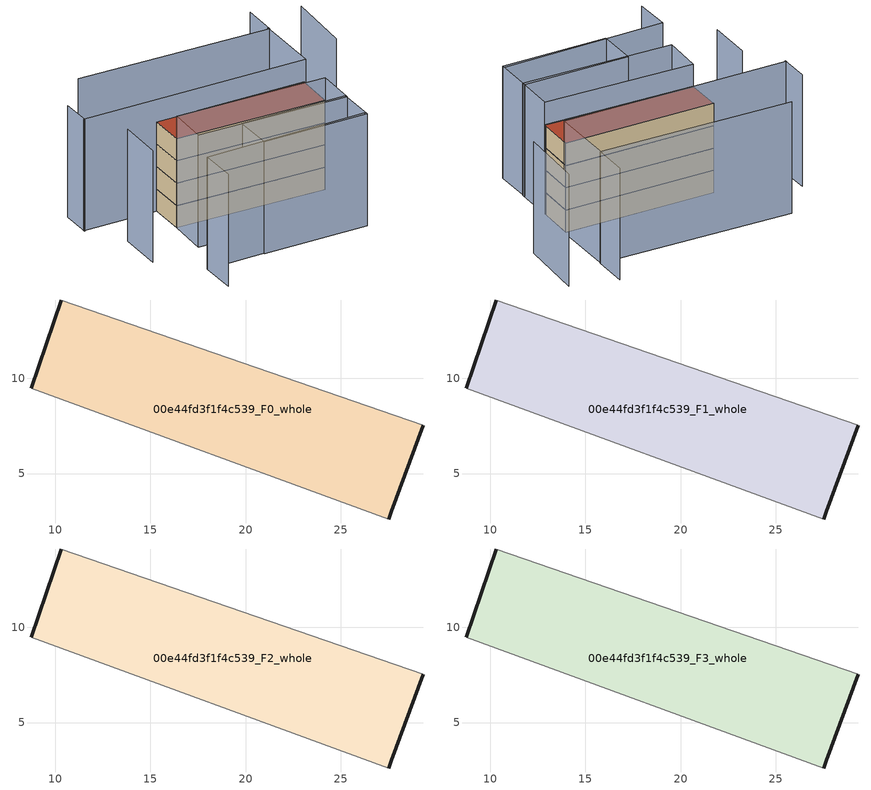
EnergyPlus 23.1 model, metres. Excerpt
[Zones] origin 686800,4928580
00e44fd3f1f4c539_F0_whole
 floor ground (EU_floor_Construction): 27.66,2.99 29.34,7.53 10.32,14.12 8.74,9.49 27.52,2.61 z0
 wall outside (EU_wall_Construction): 8.74,9.49 10.32,14.12 / 29.34,7.53 27.66,2.99 27.52,2.61 z0:3
 wall adiabatic (EU_wall_Construction): 27.52,2.61 8.74,9.49 / 10.32,14.12 29.34,7.53 z0:3
00e44fd3f1f4c539_F1_whole
 floor to 00e44fd3f1f4c539_F0_whole (EU_floor_Construction): 27.66,2.99 29.34,7.53 10.32,14.12 8.74,9.49 27.52,2.61 z3
 wall outside (EU_wall_Construction): 8.74,9.49 10.32,14.12 / 29.34,7.53 27.66,2.99 27.52,2.61 z3:6
 wall adiabatic (EU_wall_Construction): 27.52,2.61 8.74,9.49 / 10.32,14.12 29.34,7.53 z3:6
00e44fd3f1f4c539_F2_whole
 floor to 00e44fd3f1f4c539_F1_whole (EU_floor_Construction): 27.66,2.99 29.34,7.53 10.32,14.12 8.74,9.49 27.52,2.61 z6
 wall outside (EU_wall_Construction): 8.74,9.49 10.32,14.12 / 29.34,7.53 27.66,2.99 27.52,2.61 z6:9
 wall adiabatic (EU_wall_Construction): 27.52,2.61 8.74,9.49 / 10.32,14.12 29.34,7.53 z6:9
00e44fd3f1f4c539_F3_whole
 floor to 00e44fd3f1f4c539_F2_whole (EU_floor_Construction): 27.66,2.99 29.34,7.53 10.32,14.12 8.74,9.49 27.52,2.61 z9
 wall outside (EU_wall_Construction): 8.74,9.49 10.32,14.12 / 29.34,7.53 27.66,2.99 27.52,2.61 z9:12
 wall adiabatic (EU_wall_Construction): 27.52,2.61 8.74,9.49 / 10.32,14.12 29.34,7.53 z9:12
 roof outside (EU_roof_Construction): 29.34,7.53 27.66,2.99 27.52,2.61 8.74,9.49 10.32,14.12 z12
shading: 1.9,-4.65 3.39,-0.01 / 3.39,-0.01 24.08,-6.67 / 35.75,8.12 39.13,16.58 / 32.46,16.01 29.53,7.47 / 29.53,7.47 0.95,17.24 / 33.99,20.13 32.39,15.67 / 32.39,15.67 8.06,24.4 / 2.49,11.64 0.42,5.92 / 2.2,20.91 0.96,17.14 / 10.76,-2.51 12.46,2.47 / 12.46,2.47 25.79,-2.07 / 25.79,-2.07 24.09,-7.05 / 24.09,-7.05 10.76,-2.51 / 8.74,9.49 27.52,2.61 / 27.52,2.61 25.66,-2.46 / 25.66,-2.46 6.88,4.42 / 6.88,4.42 8.74,9.49 z0:15
[Building]
EU S2 Campaign: North Axis=0; Terrain=City; Solar Distribution=FullExterior
[Site:Location]
Bologna: Latitude=44.5; Longitude=11.25; Time Zone=1; Elevation=37
[SizingPeriod:WeatherFileDays]
AnnualSizingPeriod: Begin Month=1; Begin Day of Month=1; End Month=12; End Day of Month=31; Day of Week for Start Day=Monday; Use Weather File Daylight Saving Period=No; Use Weather File Rain and Snow Indicators=No
[MATERIAL]
EU_InternalMass_Material: Roughness=MediumRough; Thickness=0.1; Conductivity=1; Density=1800; Specific Heat=900; Thermal Absorptance=0.9; Solar Absorptance=0.7; Visible Absorptance=0.7
[MATERIAL:NOMASS] Roughness=MediumRough; Thermal Absorptance=0.9; Solar Absorptance=0.7; Visible Absorptance=0.7
Name | Thermal Resistance
EU_wall_NoMass | 0.781309
EU_roof_NoMass | 0.418499
EU_floor_NoMass | 0.563442
[CONSTRUCTION]
EU_wall_Construction: EU_wall_NoMass
EU_roof_Construction: EU_roof_NoMass
EU_floor_Construction: EU_floor_NoMass
EU_InternalMass_Construction: EU_InternalMass_Material
[ZONE] Type=1; Multiplier=1; Ceiling Height=autocalculate; Volume=305.11; Floor Area=autocalculate; Part of Total Floor Area=Yes
00e44fd3f1f4c539_F0_whole; 00e44fd3f1f4c539_F1_whole; 00e44fd3f1f4c539_F2_whole; 00e44fd3f1f4c539_F3_whole
[INTERNALMASS] Construction=EU_InternalMass_Construction; Surface Area=101.704
Name | Zone or ZoneList
00e44fd3f1f4c539_F0_whole_EU_InternalMass | 00e44fd3f1f4c539_F0_whole
00e44fd3f1f4c539_F1_whole_EU_InternalMass | 00e44fd3f1f4c539_F1_whole
00e44fd3f1f4c539_F2_whole_EU_InternalMass | 00e44fd3f1f4c539_F2_whole
00e44fd3f1f4c539_F3_whole_EU_InternalMass | 00e44fd3f1f4c539_F3_whole
[OTHEREQUIPMENT] Fuel Type=Electricity; Design Level Calculation Method=Watts/Area; Power per Zone Floor Area=1; Fraction Latent=0; Fraction Radiant=0; Fraction Lost=0; Carbon Dioxide Generation Rate=0; EndUse Subcategory=EU_Step8_InternalGains
Name | Zone or ZoneList or Space or SpaceList | Schedule
EU_Step8_InternalGain_00e44fd3f1f4c539_F0_whole_f000 | 00e44fd3f1f4c539_F0_whole | EU_Step8_GainSchedule_00e44fd3f1f4c539_F0_whole_f000
EU_Step8_InternalGain_00e44fd3f1f4c539_F1_whole_f000 | 00e44fd3f1f4c539_F1_whole | EU_Step8_GainSchedule_00e44fd3f1f4c539_F1_whole_f000
EU_Step8_InternalGain_00e44fd3f1f4c539_F2_whole_f000 | 00e44fd3f1f4c539_F2_whole | EU_Step8_GainSchedule_00e44fd3f1f4c539_F2_whole_f000
EU_Step8_InternalGain_00e44fd3f1f4c539_F3_whole_f000 | 00e44fd3f1f4c539_F3_whole | EU_Step8_GainSchedule_00e44fd3f1f4c539_F3_whole_f000
[ZONEVENTILATION:DESIGNFLOWRATE] Schedule=EU_AlwaysOn; Design Flow Rate Calculation Method=AirChanges/Hour; Air Changes per Hour=0.692607; Ventilation Type=Natural; Fan Pressure Rise=0; Fan Total Efficiency=1; Constant Term Coefficient=1; Temperature Term Coefficient=0; Velocity Term Coefficient=0; Velocity Squared Term Coefficient=0; Minimum Indoor Temperature=-100; Maximum Indoor Temperature=100; Delta Temperature=-100; Minimum Outdoor Temperature=-100; Maximum Outdoor Temperature=100; Maximum Wind Speed=40
Name | Zone or ZoneList or Space or SpaceList
EU_ConstantAir_00e44fd3f1f4c539_F0_whole | 00e44fd3f1f4c539_F0_whole
EU_ConstantAir_00e44fd3f1f4c539_F1_whole | 00e44fd3f1f4c539_F1_whole
EU_ConstantAir_00e44fd3f1f4c539_F2_whole | 00e44fd3f1f4c539_F2_whole
EU_ConstantAir_00e44fd3f1f4c539_F3_whole | 00e44fd3f1f4c539_F3_whole
[HVACTEMPLATE:THERMOSTAT] Constant Heating Setpoint=20; Constant Cooling Setpoint=50
EU_HeatOnly_00e44fd3f1f4c539_F0_whole; EU_HeatOnly_00e44fd3f1f4c539_F1_whole; EU_HeatOnly_00e44fd3f1f4c539_F2_whole; EU_HeatOnly_00e44fd3f1f4c539_F3_whole
[HVACTEMPLATE:ZONE:IDEALLOADSAIRSYSTEM] System Availability Schedule=EU_AlwaysOn; Maximum Heating Supply Air Temperature=50; Minimum Cooling Supply Air Temperature=13; Maximum Heating Supply Air Humidity Ratio=0.0156; Minimum Cooling Supply Air Humidity Ratio=0.0077; Heating Limit=NoLimit; Cooling Limit=NoLimit; Heating Availability Schedule=EU_AlwaysOn; Cooling Availability Schedule=EU_CoolingOff; Dehumidification Control Type=ConstantSensibleHeatRatio; Cooling Sensible Heat Ratio=0.7; Dehumidification Setpoint=60; Humidification Control Type=None; Humidification Setpoint=30; Outdoor Air Method=None; Outdoor Air Flow Rate per Person=0.00944; Outdoor Air Flow Rate per Zone Floor Area=0; Outdoor Air Flow Rate per Zone=0; Demand Controlled Ventilation Type=None; Outdoor Air Economizer Type=NoEconomizer; Heat Recovery Type=None; Sensible Heat Recovery Effectiveness=0.7; Latent Heat Recovery Effectiveness=0.65
Name | Template Thermostat
00e44fd3f1f4c539_F0_whole | EU_HeatOnly_00e44fd3f1f4c539_F0_whole
00e44fd3f1f4c539_F1_whole | EU_HeatOnly_00e44fd3f1f4c539_F1_whole
00e44fd3f1f4c539_F2_whole | EU_HeatOnly_00e44fd3f1f4c539_F2_whole
00e44fd3f1f4c539_F3_whole | EU_HeatOnly_00e44fd3f1f4c539_F3_whole
[SIZING:ZONE] Zone Cooling Design Supply Air Temperature Input Method=SupplyAirTemperature; Zone Cooling Design Supply Air Temperature=13; Zone Heating Design Supply Air Temperature Input Method=SupplyAirTemperature; Zone Heating Design Supply Air Temperature=50; Zone Cooling Design Supply Air Humidity Ratio=0.008; Zone Heating Design Supply Air Humidity Ratio=0.008; Cooling Design Air Flow Method=DesignDay; Cooling Design Air Flow Rate=0; Cooling Minimum Air Flow per Zone Floor Area=0.000762; Cooling Minimum Air Flow=0; Cooling Minimum Air Flow Fraction=0.2; Heating Design Air Flow Method=DesignDay; Heating Design Air Flow Rate=0; Heating Maximum Air Flow per Zone Floor Area=0.002032; Heating Maximum Air Flow=0.141576; Heating Maximum Air Flow Fraction=0.3; Account for Dedicated Outdoor Air System=No; Dedicated Outdoor Air System Control Strategy=NeutralSupplyAir; Dedicated Outdoor Air Low Setpoint Temperature for Design=autosize; Dedicated Outdoor Air High Setpoint Temperature for Design=autosize; Zone Load Sizing Method=Sensible Load Only No Latent Load; Zone Latent Cooling Design Supply Air Humidity Ratio Input Method=HumidityRatioDifference; Zone Cooling Design Supply Air Humidity Ratio Difference=0.005; Zone Latent Heating Design Supply Air Humidity Ratio Input Method=HumidityRatioDifference; Zone Humidification Design Supply Air Humidity Ratio Difference=0.005
00e44fd3f1f4c539_F0_whole; 00e44fd3f1f4c539_F1_whole; 00e44fd3f1f4c539_F2_whole; 00e44fd3f1f4c539_F3_whole
[SCHEDULE:CONSTANT]
Name | Hourly Value
EU_AlwaysOn | 1
EU_CoolingOff | 0
[SCHEDULE:FILE] Column Number=1; Rows to Skip at Top=0; Number of Hours of Data=8760; Column Separator=Comma; Interpolate to Timestep=No; Minutes per Item=60; Adjust Schedule for Daylight Savings=Yes
Name | File
EU_Step8_GainSchedule_00e44fd3f1f4c539_F0_whole_f000 | ../../schedules/00e44fd3f1f4c539/00e44fd3f1f4c539_F0_whole_f000_gain.csv
EU_Step8_GainSchedule_00e44fd3f1f4c539_F1_whole_f000 | ../../schedules/00e44fd3f1f4c539/00e44fd3f1f4c539_F1_whole_f000_gain.csv
EU_Step8_GainSchedule_00e44fd3f1f4c539_F2_whole_f000 | ../../schedules/00e44fd3f1f4c539/00e44fd3f1f4c539_F2_whole_f000_gain.csv
EU_Step8_GainSchedule_00e44fd3f1f4c539_F3_whole_f000 | ../../schedules/00e44fd3f1f4c539/00e44fd3f1f4c539_F3_whole_f000_gain.csv
